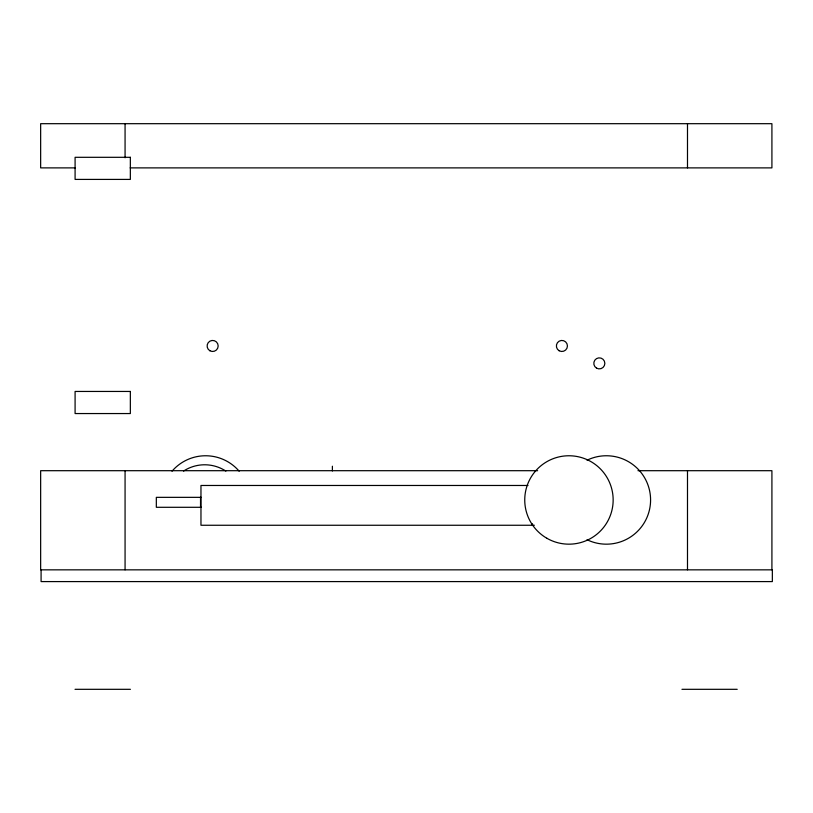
<?xml version="1.0" encoding="UTF-8"?>
<svg xmlns="http://www.w3.org/2000/svg" width="813" height="813" viewBox="0 0 813 813"><rect width="100%" height="100%" fill="white"/><g stroke="black" fill="none" stroke-linecap="round" stroke-linejoin="round"><path stroke-width="1.22" d="M75.365 167.885L40.65 167.885L40.65 123.688L771.913 123.688L771.913 167.885L130.151 167.885M537.606 470.697L40.65 470.697L40.65 569.842L772.35 569.842L772.35 581.59L41.087 581.59L41.087 569.842M637.981 470.697L771.913 470.697L771.913 569.842M528.003 485.473L200.963 485.473L200.963 525.259L534.354 525.259M201.329 497.343L156.33 497.343L156.33 507.292L201.329 507.292M75.03 689.312L130.415 689.312M681.955 689.312L737.208 689.312M687.493 123.688L687.493 167.885M687.493 470.697L687.493 569.842M532.505 523.867L532.505 525.259M332.385 466.225L332.385 470.961M200.537 497.343L200.537 507.292M125.07 123.688L125.07 157.783M125.07 470.697L125.07 569.842M183.525 471.083A38.678 38.678 0 0 1 225.851 471.083M172.01 471.225A44.207 44.207 0 0 1 239.185 471.225M587.057 460.199A44.207 44.207 0 0 1 650.583 499.965A44.207 44.207 0 0 1 587.057 539.73M130.344 157.305L75.091 157.305L75.091 179.409L130.344 179.409L130.344 157.305M130.344 391.449L75.091 391.449L75.091 413.553L130.344 413.553L130.344 391.449M596.569 368.157A5.528 5.528 0 0 0 604.852 363.37A5.528 5.528 0 0 0 596.569 358.584A5.528 5.528 0 0 0 596.569 368.157M546.844 538.247A44.207 44.207 0 0 0 613.154 499.965A44.207 44.207 0 0 0 546.844 461.682A44.207 44.207 0 0 0 546.844 538.247M559.141 350.749A5.528 5.528 0 0 0 567.433 345.962A5.528 5.528 0 0 0 559.141 341.175A5.528 5.528 0 0 0 559.141 350.749M209.876 350.749A5.528 5.528 0 0 0 218.169 345.962A5.528 5.528 0 0 0 209.876 341.175A5.528 5.528 0 0 0 209.876 350.749"/></g></svg>
